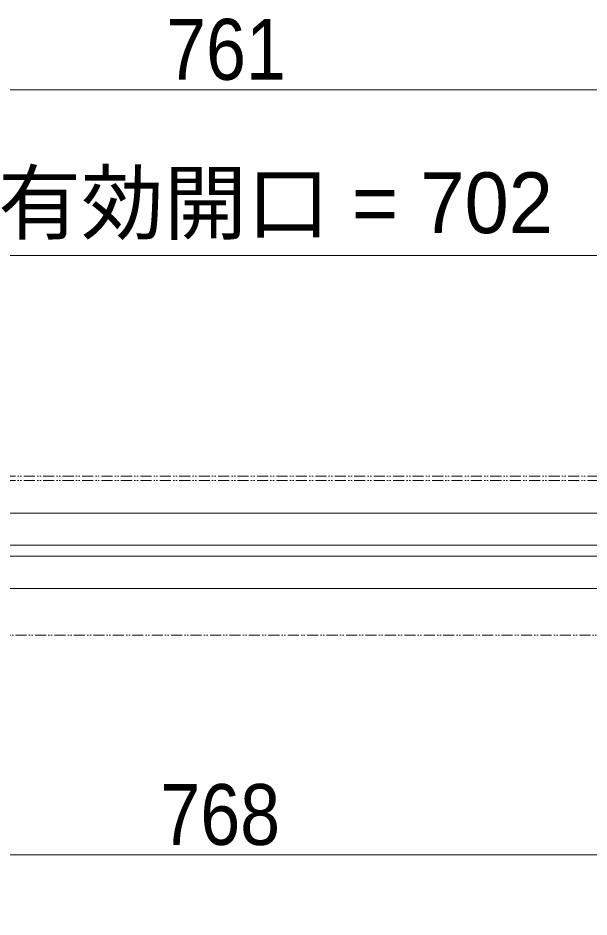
# Model space of a CAD drawing. Units: millimetres, scale not verified. Extents: x -4547 to 4547, y -2284 to 2284.
# Drawn here: x 655.3 to 913.8, y 1374.2 to 1781.4 of the extents above; entities that cross this region are included whole.
import ezdxf
from ezdxf.enums import TextEntityAlignment as Align

# ---------------------------------------------------------------- set-up
doc = ezdxf.new("R2010")
doc.units = ezdxf.units.MM
doc.header["$LTSCALE"] = 20
doc.linetypes.add('DOUBLE_CHAIN1', pattern=[8.8, 5, -1, 0.6, -0.6, 0.6, -1])
doc.layers.add('0-2_2寸法-1', color=7, linetype='Continuous', lineweight=9)
doc.layers.add('0-4_3一般', color=7, linetype='Continuous', lineweight=9)
doc.styles.add('ＭＳ Ｐゴシック', font='')
doc.styles.get('ＭＳ Ｐゴシック').set_extended_font_data('MS PGothic')

# ---------------------------------------------------------------- blocks, each defined once
blk = doc.blocks.new('グループ-35')
at = {"layer": '0-4_3一般', "linetype": 'DOUBLE_CHAIN1'}
blk.add_arc((34798.7, 30801.8), 14554.5, 271.41734, 358.58266, dxfattribs=at)
blk = doc.blocks.new('グループ-43')
at = {"layer": '0-4_3一般'}
blk.add_lwpolyline([(49030.7, 31141.8), (34566.7, 31141.8), (34566.7, 30461.8), (49030.7, 30461.8)], close=True, dxfattribs=at)
blk = doc.blocks.new('グループ-54')
at = {"layer": '0-4_3一般', "linetype": 'DOUBLE_CHAIN1'}
for p, q in [((34338.7, 31477.8), (49198.7, 31477.8)), ((34338.7, 31437.8), (49198.7, 31437.8))]:
    blk.add_line(p, q, dxfattribs=at)
blk.add_lwpolyline([(34088.7, 31437.8), (34088.7, 30037.8), (49448.7, 30037.8)], dxfattribs=at)
blk = doc.blocks.new('グループ-60')
at = {"layer": '0-4_3一般'}
for name in ['グループ-54', 'グループ-35', 'グループ-43']:
    blk.add_blockref(name, (0, 0), dxfattribs=at)
blk = doc.blocks.new('グループ-61')
at = {"layer": '0-4_3一般'}
blk.add_lwpolyline([(34384.4, 30851.8), (49210.7, 30851.8), (49210.7, 30751.8), (34384.4, 30751.8)], close=True, dxfattribs=at)
blk.add_blockref('グループ-60', (0, 0), dxfattribs=at)

msp = doc.modelspace()

# ---------------------------------------------------------------- linework, layer by layer
at = {"layer": '0-2_2寸法-1'}
for p, q in [((378.57, 1748.89), (1117.06, 1748.89)), ((428.57, 1673.89), (1108.06, 1673.89)), ((1120.56, 1402.39), (375.07, 1402.39))]:
    msp.add_line(p, q, dxfattribs=at)

# ---------------------------------------------------------------- block references
at = {"layer": '0-4_3一般', "xscale": 0.05, "yscale": 0.05}
msp.add_blockref('グループ-61', (-1340.62, 0), dxfattribs=at)

# ---------------------------------------------------------------- texts
at = {"layer": '0-2_2寸法-1', "style": 'ＭＳ Ｐゴシック', "width": 0.9}
for s, p in [('761', (722.38, 1745.17)), ('768', (719.78, 1398.6))]:
    msp.add_text(s, height=27.57, dxfattribs=at).set_placement(p, align=Align.BOTTOM_LEFT)
at = {"layer": '0-2_2寸法-1', "style": 'ＭＳ Ｐゴシック'}
msp.add_text('有効開口 = 702', height=27.51, dxfattribs=at).set_placement((646.33, 1675.72), align=Align.BOTTOM_LEFT)

doc.saveas('drawing.dxf')
